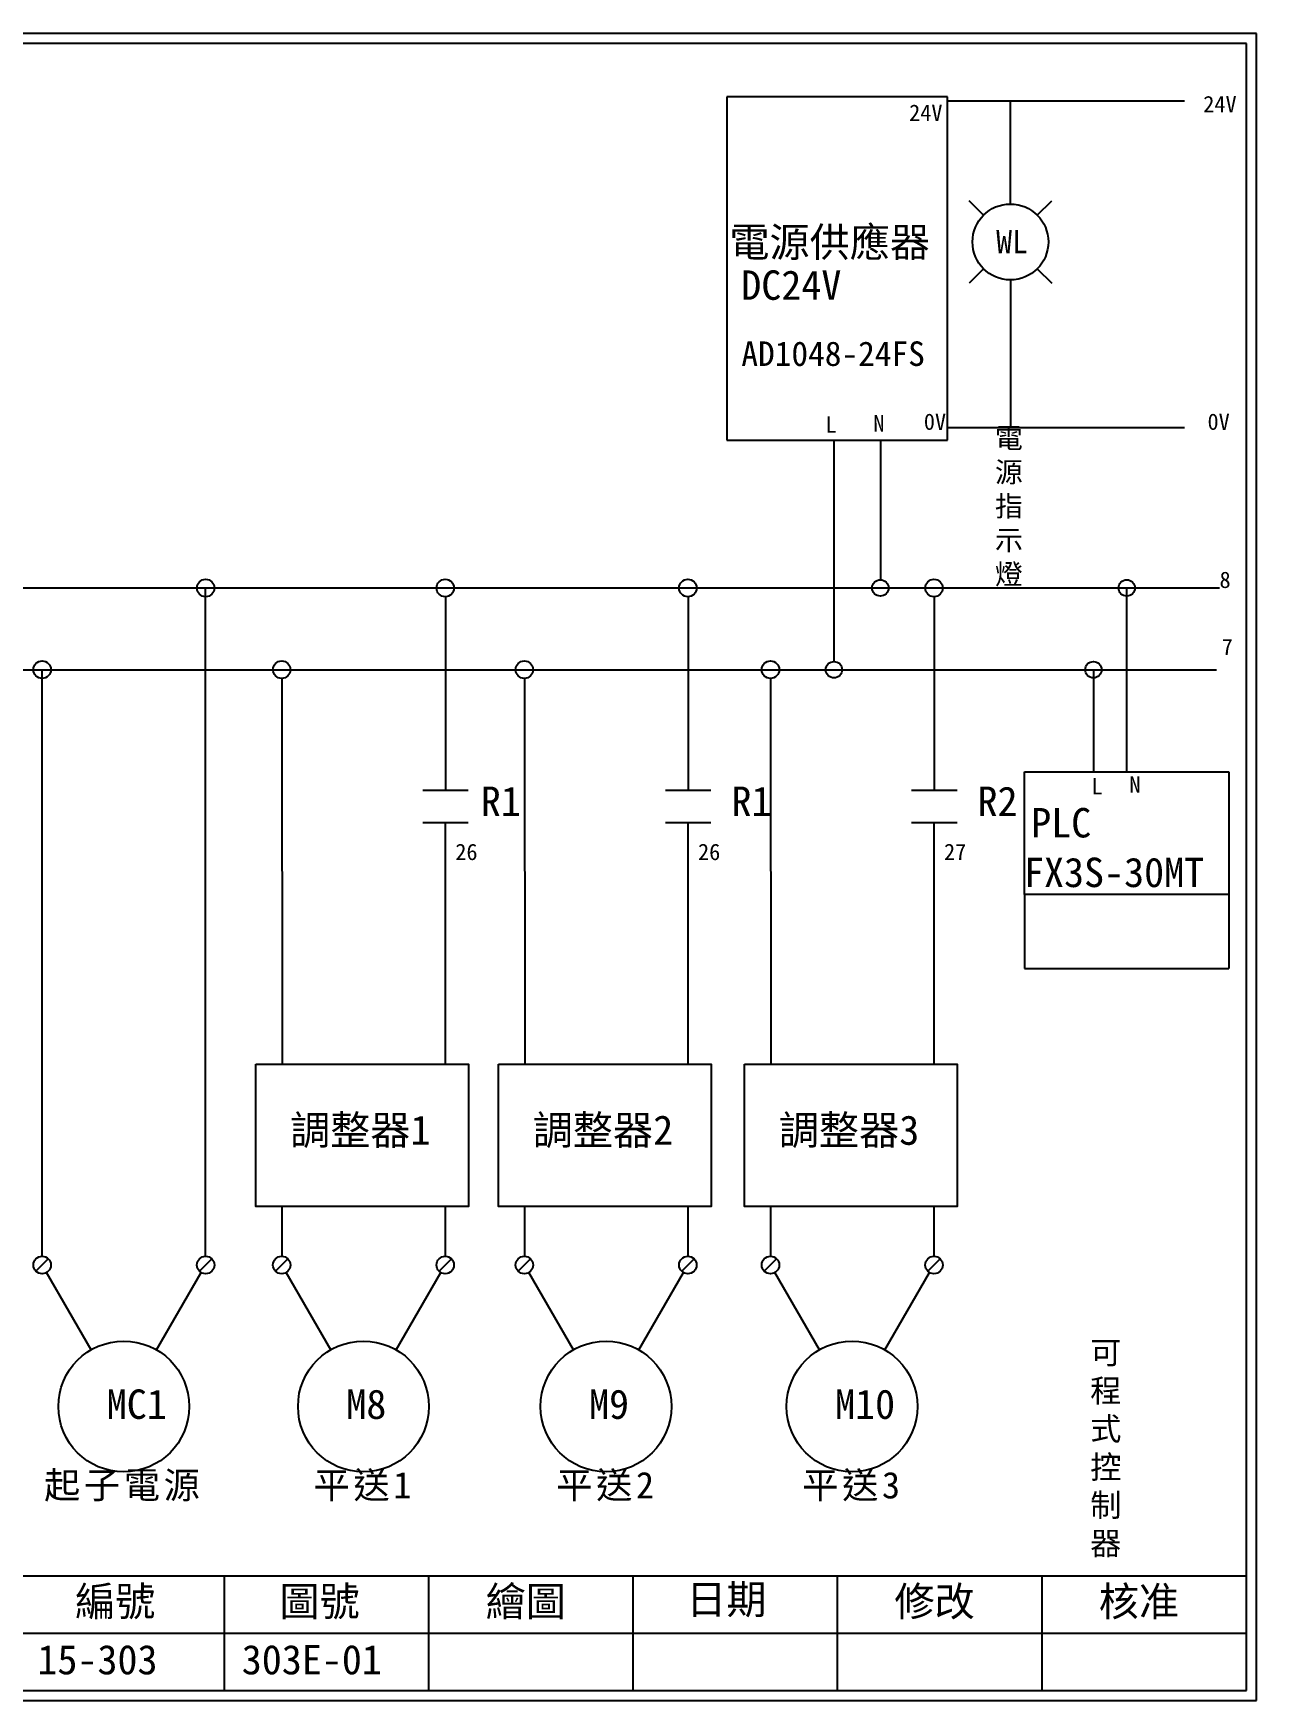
# Model space of a CAD drawing. Extents: x 10 to 297, y 3 to 207.
# Drawn here: x 147.4 to 297, y 3 to 207 of the extents above; entities that cross this region are included whole.
import ezdxf
from ezdxf.enums import TextEntityAlignment as Align

# ---------------------------------------------------------------- set-up
doc = ezdxf.new("R2010")
doc.units = 0
doc.layers.get('0').update_dxf_attribs({"linetype": 'CONTINUOUS'})
doc.layers.add('圖框層', color=7, linetype='CONTINUOUS')
doc.layers.add('標尺寸層', color=3, linetype='CONTINUOUS')
doc.styles.add('CNS', font='romanc.shx', dxfattribs={"bigfont": 'chineset.shx'})
doc.styles.add('STSL', font='kaiu.ttf')
doc.styles.add('標楷體', font='kaiu.ttf')

msp = doc.modelspace()

# ---------------------------------------------------------------- linework, layer by layer
for p, q in [((259.19, 199.2), (232.19, 199.2)), ((232.19, 199.2), (232.19, 157.2)), ((259.19, 157.2), (259.19, 199.2)), ((288.16, 198.67), (259.19, 198.67)), ((266.88, 189.99), (266.88, 198.67)), ((266.88, 186.09), (266.88, 189.99)), ((263.6, 184.73), (261.83, 186.5)), ((270.16, 184.73), (271.93, 186.5)), ((263.6, 178.17), (261.83, 176.4)), ((270.16, 178.17), (271.93, 176.4)), ((266.88, 176.81), (266.88, 172.86)), ((266.88, 172.86), (266.88, 158.72)), ((232.19, 157.2), (255.19, 157.2)), ((245.3, 157.2), (245.3, 130.12)), ((250.97, 157.2), (250.97, 140.12)), ((255.19, 157.2), (259.19, 157.2)), ((288.16, 158.72), (259.19, 158.72)), ((136.34, 139.12), (292.46, 139.12)), ((281.11, 116.64), (281.11, 139.12)), ((197.77, 138.05), (197.79, 114.4)), ((227.45, 138.05), (227.47, 114.4)), ((257.55, 138.05), (257.56, 114.4)), ((136.34, 129.12), (292.09, 129.12)), ((177.78, 128.05), (177.8, 80.85)), ((207.46, 128.05), (207.48, 80.85)), ((237.55, 128.05), (237.57, 80.85)), ((268.61, 116.64), (293.61, 116.64)), ((268.61, 101.64), (268.61, 116.64)), ((293.61, 116.64), (293.61, 101.64)), ((197.73, 110.42), (197.73, 104.56)), ((227.41, 110.42), (227.41, 104.56)), ((257.51, 110.42), (257.51, 104.56)), ((197.73, 104.56), (197.74, 80.85)), ((227.41, 104.56), (227.42, 80.85)), ((257.51, 104.56), (257.52, 80.85)), ((293.61, 101.64), (268.61, 101.64)), ((177.75, 63.47), (177.75, 57.36)), ((197.75, 63.47), (197.75, 57.36)), ((207.43, 63.47), (207.43, 57.36)), ((227.43, 63.47), (227.43, 57.36)), ((237.52, 63.47), (237.53, 57.36)), ((257.52, 63.47), (257.53, 57.36)), ((149.2, 57.05), (147.68, 55.53)), ((154.43, 45.92), (148.98, 55.36)), ((162.43, 45.92), (167.89, 55.37)), ((169.2, 57.05), (167.68, 55.53)), ((178.51, 57.05), (176.99, 55.53)), ((183.74, 45.92), (178.29, 55.36)), ((191.74, 45.92), (197.2, 55.37)), ((198.51, 57.05), (196.99, 55.53)), ((208.19, 57.05), (206.67, 55.53)), ((213.42, 45.92), (207.97, 55.36)), ((221.42, 45.92), (226.88, 55.37)), ((228.19, 57.05), (226.67, 55.53)), ((238.28, 57.05), (236.77, 55.53)), ((243.51, 45.92), (238.06, 55.36)), ((251.51, 45.92), (256.97, 55.37)), ((258.28, 57.05), (256.77, 55.53))]:
    msp.add_line(p, q)
for centre, radius in [((266.88, 181.45), 4.64), ((168.44, 139.12), 1.07), ((197.75, 139.12), 1.07), ((227.43, 139.12), 1.07), ((250.97, 139.12), 1), ((257.53, 139.12), 1.07), ((148.44, 129.12), 1.07), ((177.75, 129.12), 1.07), ((207.43, 129.12), 1.07), ((237.53, 129.12), 1.07), ((245.3, 129.12), 1), ((148.44, 56.29), 1.07), ((168.44, 56.29), 1.07), ((177.75, 56.29), 1.07), ((197.75, 56.29), 1.07), ((207.43, 56.29), 1.07), ((227.43, 56.29), 1.07), ((237.53, 56.29), 1.07), ((257.53, 56.29), 1.07), ((158.43, 38.99), 8), ((187.74, 38.99), 8), ((217.42, 38.99), 8), ((247.51, 38.99), 8)]:
    msp.add_circle(centre, radius)
at = {"layer": '圖框層', "color": 7}
for p, q in [((297, 206.97), (10, 206.97)), ((297, 3), (297, 206.97)), ((295.75, 205.72), (11.25, 205.72)), ((295.75, 4.25), (295.75, 205.72)), ((11.25, 18.25), (295.75, 18.25)), ((170.75, 4.25), (170.75, 18.25)), ((195.75, 4.25), (195.75, 18.25)), ((220.75, 4.25), (220.75, 18.25)), ((245.75, 4.25), (245.75, 18.25)), ((270.75, 4.25), (270.75, 18.25)), ((145.75, 11.25), (295.75, 11.25)), ((11.25, 4.25), (295.75, 4.25)), ((10, 3), (297, 3))]:
    msp.add_line(p, q, dxfattribs=at)
at = {"layer": '標尺寸層', "color": 7}
for p, q in [((168.44, 57.36), (168.44, 139.12)), ((148.44, 57.36), (148.44, 129.12)), ((277.03, 129.15), (277.03, 116.64)), ((195, 114.4), (200.57, 114.4)), ((224.69, 114.4), (230.25, 114.4)), ((254.78, 114.4), (260.35, 114.4)), ((195, 110.42), (200.57, 110.42)), ((224.69, 110.42), (230.25, 110.42)), ((254.78, 110.42), (260.35, 110.42)), ((268.61, 101.64), (268.61, 92.55)), ((293.61, 101.64), (293.61, 92.55)), ((268.61, 92.55), (293.61, 92.55))]:
    msp.add_line(p, q, dxfattribs=at)
for points in [[(174.59, 80.85), (200.58, 80.85), (200.58, 63.47), (174.59, 63.47)], [(204.27, 80.85), (230.26, 80.85), (230.26, 63.47), (204.27, 63.47)], [(234.37, 80.85), (260.36, 80.85), (260.36, 63.47), (234.37, 63.47)]]:
    msp.add_lwpolyline(points, close=True, dxfattribs=at)
for centre in [(281.11, 139.12), (277.03, 129.12)]:
    msp.add_circle(centre, 1, dxfattribs=at)

# ---------------------------------------------------------------- texts
at = {"color": 7}
msp.add_text('WL', height=2.856, dxfattribs=at).set_placement((267.08, 181.5), align=Align.MIDDLE_CENTER)
at = {"color": 0, "char_height": 3.25, "width": 24.1454, "attachment_point": 2, "style": '標楷體'}
for s, insert in [('{\\T1.1;起子電源}', (158.43, 30.99)), ('{\\T1.1;平送1}', (187.74, 30.99)), ('{\\T1.1;平送2}', (217.42, 30.99)), ('{\\T1.1;平送3}', (247.51, 30.99))]:
    msp.add_mtext(s, dxfattribs=dict(at, insert=insert))
at = {"layer": '圖框層', "color": 4, "style": 'STSL'}
for s, height, p in [('24V', 2, (254.49, 196.26)), ('24V', 2, (290.47, 197.32)), ('電源供應器', 3.6, (232.5, 179.63)), ('DC24V', 3.6, (233.96, 174.37)), ('AD1048-24FS', 3, (233.97, 166.28)), ('L', 2, (244.26, 158.11)), ('N', 2, (250.12, 158.26)), ('0V', 2, (256.29, 158.46)), ('0V', 2, (290.99, 158.46)), ('8', 2, (292.46, 139.12)), ('7', 2, (292.73, 130.9)), ('R1', 3.6, (202.1, 111.23)), ('R1', 3.6, (232.76, 111.23)), ('R2', 3.6, (262.86, 111.23)), ('L', 2, (276.8, 113.88)), ('N', 2, (281.44, 114.06)), ('PLC', 3.6, (269.42, 108.6)), ('26', 2, (198.98, 105.83)), ('26', 2, (228.67, 105.83)), ('27', 2, (258.76, 105.83)), ('FX3S-30MT', 3.6, (268.54, 102.53)), ('調整器1', 3.6, (178.77, 71)), ('調整器2', 3.6, (208.45, 71)), ('調整器3', 3.6, (238.55, 71)), ('MC1', 3.6, (156.34, 37.47)), ('M8', 3.6, (185.65, 37.47)), ('M9', 3.6, (215.34, 37.47)), ('M10', 3.6, (245.43, 37.47)), ('編號', 3.6, (152.47, 13.34)), ('圖號', 3.6, (177.47, 13.34)), ('繪圖', 3.6, (202.69, 13.34)), ('日期', 3.6, (227.22, 13.59)), ('修改', 3.6, (252.69, 13.34)), ('核准', 3.6, (277.69, 13.34)), ('15-303', 3.6, (147.86, 6.22)), ('303E-01', 3.6, (172.86, 6.22))]:
    msp.add_text(s, height=height, dxfattribs=at).set_placement(p)
at = {"layer": '標尺寸層', "color": 7, "attachment_point": 1, "style": 'CNS'}
for s, insert, char_height, width in [('{\\fDFKai-SB|b0|i0|c136|p65;電\\P源指示燈}', (264.99, 158.72), 2.5, 4.1392), ('{\\fDFKai-SB|b0|i0|c136|p65;可程式控制器}', (276.64, 46.99), 2.8, 5.4243)]:
    msp.add_mtext(s, dxfattribs=dict(at, insert=insert, char_height=char_height, width=width))

doc.saveas('drawing.dxf')
